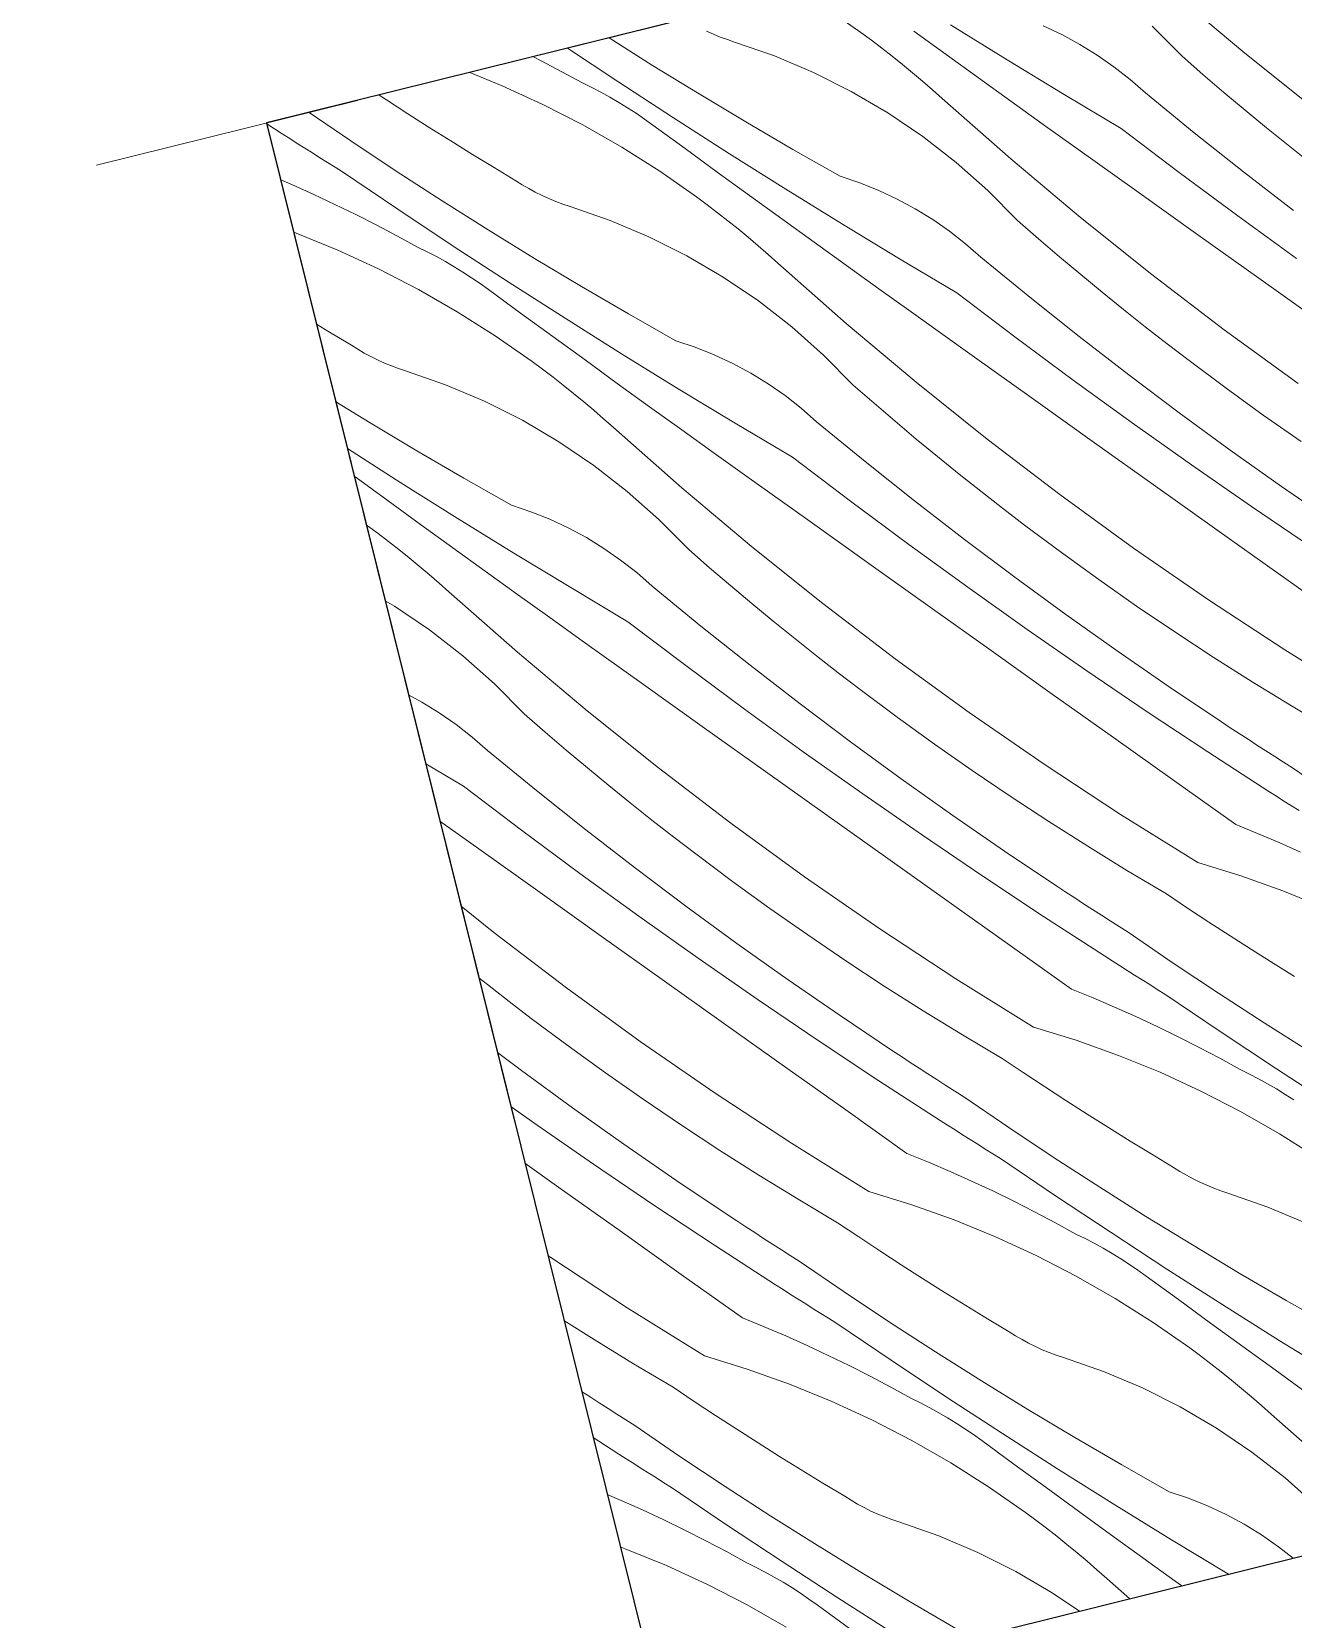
# Model space of a CAD drawing. Header units: millimetres. Extents: x -6376 to 18241, y -2739 to 17970.
# Drawn here: x 11329 to 11990, y 2060 to 2893 of the extents above; entities that cross this region are included whole.
import ezdxf

# ---------------------------------------------------------------- set-up
doc = ezdxf.new("R2010")
doc.units = ezdxf.units.MM
doc.header["$MEASUREMENT"] = 0
doc.linetypes.add('Невидимі', pattern=[195.611112, 141.111112, -54.5])
for name, color, linetype in [('101 Стіни', 7, 'Continuous'), ('102 Колони', 7, 'Continuous'), ('103 Балки', 7, 'Continuous')]:
    doc.layers.add(name, color=color, linetype=linetype)
for name, color, linetype, lineweight, true_color in [('101 Стіни_Ном._пера__1', 18, 'Continuous', 25, 0x040404), ('102 Колони_Ном._пера__1', 18, 'Continuous', 25, 0x040404), ('103 Балки_Ном._пера__38', 253, 'Continuous', 13, 0xa4a4a4), ('Двери ARCHICAD_Ном._пера__102', 252, 'Continuous', 5, 0x898989)]:
    doc.layers.add(name, color=color, linetype=linetype, lineweight=lineweight, true_color=true_color)
doc.layers.add('102 Колони_Ном._пера__3', color=255, linetype='Continuous', lineweight=13)

# ---------------------------------------------------------------- blocks, each defined once
blk = doc.blocks.new('Simple Door Opening_2')
at = {"layer": 'Двери ARCHICAD_Ном._пера__102', "color": 252, "linetype": 'Continuous', "lineweight": 5, "true_color": 0x898989}
blk.add_line((1675, 0), (1675, -540), dxfattribs=at)
blk = doc.blocks.new('Стіна_1', base_point=(-6376.21, -1583.91))
at = {"layer": '101 Стіни_Ном._пера__1', "color": 18, "linetype": 'Continuous', "lineweight": 25, "true_color": 0x040404}
blk.add_line((11451.95, 2844.78), (11582.14, 2320.7), dxfattribs=at)
at = {"layer": 'Двери ARCHICAD_Ном._пера__102', "color": 252, "linetype": 'Continuous', "lineweight": 5, "true_color": 0x898989, "zscale": 1000, "rotation": 13.95045549855258}
blk.add_blockref('Simple Door Opening_2', (9826.36, 2440.96), dxfattribs=at)
blk = doc.blocks.new('*X38')
at = {"layer": '102 Колони_Ном._пера__3', "color": 255, "linetype": 'Continuous', "lineweight": 13}
for p, q in [((11744.26, 2905.67), (11763.56, 2892.22)), ((11964.88, 2881.38), (11928.27, 2912.14)), ((11654.33, 2874.99), (11631.53, 2889.39)), ((11686.19, 2891.35), (11682.59, 2892.98)), ((11689.84, 2889.84), (11686.19, 2891.35)), ((11693.54, 2888.47), (11689.84, 2889.84)), ((11697.29, 2887.22), (11693.54, 2888.47)), ((11769.08, 2888.13), (11763.56, 2892.22)), ((11774.55, 2883.97), (11769.08, 2888.13)), ((11808.23, 2880.69), (11791.32, 2892.96)), ((11840.17, 2877.89), (11810.46, 2896.23)), ((11868.79, 2891.1), (11859.08, 2895.64)), ((11878.23, 2886.01), (11868.79, 2891.1)), ((11931.9, 2879.8), (11916.3, 2895.56)), ((11636.04, 2866.49), (11609.7, 2883.96)), ((11718.23, 2879.93), (11697.29, 2887.22)), ((11738.66, 2871.29), (11718.23, 2879.93)), ((11779.97, 2879.74), (11774.55, 2883.97)), ((11785.32, 2875.44), (11779.97, 2879.74)), ((11825.17, 2868.46), (11808.23, 2880.69)), ((11887.37, 2880.4), (11878.23, 2886.01)), ((11896.18, 2874.27), (11887.37, 2880.4)), ((11942.84, 2870.27), (11931.9, 2879.8)), ((12002.2, 2851.48), (11964.88, 2881.38)), ((11591.82, 2879.52), (11595.99, 2877.41)), ((11595.99, 2877.41), (11606.83, 2871.68)), ((11606.83, 2871.68), (11617.59, 2865.77)), ((11678.67, 2860.01), (11654.33, 2874.99)), ((11790.63, 2871.07), (11785.32, 2875.44)), ((11870.03, 2859.8), (11840.17, 2877.89)), ((11904.62, 2867.66), (11896.18, 2874.27)), ((11558.54, 2871.25), (11575.5, 2864.34)), ((11575.5, 2864.34), (11596.87, 2854.5)), ((11622.42, 2863.39), (11617.59, 2865.77)), ((11627.19, 2860.91), (11622.42, 2863.39)), ((11665.29, 2847.42), (11636.04, 2866.49)), ((11758.48, 2861.33), (11738.66, 2871.29)), ((11795.87, 2866.63), (11790.63, 2871.07)), ((11801.06, 2862.13), (11795.87, 2866.63)), ((11842.13, 2856.25), (11825.17, 2868.46)), ((11912.67, 2860.57), (11904.62, 2867.66)), ((11953.87, 2860.85), (11942.84, 2870.27)), ((11514.88, 2856.9), (11511.02, 2859.45)), ((11526.05, 2849.64), (11514.88, 2856.9)), ((11631.9, 2858.31), (11627.19, 2860.91)), ((11636.55, 2855.6), (11631.9, 2858.31)), ((11641.13, 2852.78), (11636.55, 2855.6)), ((11703.19, 2845.32), (11678.67, 2860.01)), ((11777.61, 2850.11), (11758.48, 2861.33)), ((11806.19, 2857.56), (11801.06, 2862.13)), ((11842.06, 2825.93), (11806.19, 2857.56)), ((11859.1, 2844.07), (11842.13, 2856.25)), ((11900.03, 2841.96), (11870.03, 2859.8)), ((11938.25, 2839.66), (11912.67, 2860.57)), ((11964.99, 2851.52), (11953.87, 2860.85)), ((11496.18, 2835.42), (11474.33, 2850.33)), ((11537.26, 2842.45), (11526.05, 2849.64)), ((11596.87, 2854.5), (11617.77, 2843.73)), ((11645.65, 2849.86), (11641.13, 2852.78)), ((11650.1, 2846.83), (11645.65, 2849.86)), ((11654.47, 2843.7), (11650.1, 2846.83)), ((11694.69, 2828.6), (11665.29, 2847.42)), ((11795.98, 2837.68), (11777.61, 2850.11)), ((11976.18, 2842.29), (11964.99, 2851.52)), ((11460.18, 2839.14), (11452.04, 2844.41)), ((11464.13, 2836.62), (11460.18, 2839.14)), ((11548.53, 2835.35), (11537.26, 2842.45)), ((11617.77, 2843.73), (11638.18, 2832.04)), ((11671.33, 2831.36), (11654.47, 2843.7)), ((11727.88, 2830.93), (11703.19, 2845.32)), ((11876.1, 2831.91), (11859.1, 2844.07)), ((11930.44, 2818.9), (11900.03, 2841.96)), ((11964.12, 2819.09), (11938.25, 2839.66)), ((11987.46, 2833.17), (11976.18, 2842.29)), ((11468.07, 2834.1), (11464.13, 2836.62)), ((11472.02, 2831.59), (11468.07, 2834.1)), ((11475.97, 2829.09), (11472.02, 2831.59)), ((11519.98, 2819.59), (11496.18, 2835.42)), ((11559.85, 2828.32), (11548.53, 2835.35)), ((11638.18, 2832.04), (11658.05, 2819.46)), ((11688.21, 2819.04), (11671.33, 2831.36)), ((11752.74, 2816.83), (11727.88, 2830.93)), ((11813.49, 2824.07), (11795.98, 2837.68)), ((11908.13, 2809.06), (11876.1, 2831.91)), ((11998.83, 2824.14), (11987.46, 2833.17)), ((11479.93, 2826.59), (11475.97, 2829.09)), ((11483.89, 2824.1), (11479.93, 2826.59)), ((11487.85, 2821.61), (11483.89, 2824.1)), ((11491.81, 2819.12), (11487.85, 2821.61)), ((11571.21, 2821.38), (11559.85, 2828.32)), ((11724.25, 2810.02), (11694.69, 2828.6)), ((11830.09, 2809.35), (11813.49, 2824.07)), ((11878.67, 2795.17), (11842.06, 2825.93)), ((11459.36, 2814.95), (11465.49, 2812.33)), ((11520.74, 2799.58), (11491.81, 2819.12)), ((11543.96, 2804.04), (11519.98, 2819.59)), ((11582.63, 2814.52), (11571.21, 2821.38)), ((11585.96, 2812.4), (11582.63, 2814.52)), ((11658.05, 2819.46), (11677.35, 2806.01)), ((11705.11, 2806.75), (11688.21, 2819.04)), ((11762.91, 2813.42), (11752.74, 2816.83)), ((11772.87, 2809.43), (11762.91, 2813.42)), ((11961.09, 2796.18), (11930.44, 2818.9)), ((11990.26, 2798.87), (11964.12, 2819.09)), ((11465.49, 2812.33), (11476.69, 2807.32)), ((11476.69, 2807.32), (11487.8, 2802.13)), ((11589.37, 2810.4), (11585.96, 2812.4)), ((11592.84, 2808.52), (11589.37, 2810.4)), ((11596.38, 2806.76), (11592.84, 2808.52)), ((11599.98, 2805.13), (11596.38, 2806.76)), ((11603.63, 2803.63), (11599.98, 2805.13)), ((11682.87, 2801.92), (11677.35, 2806.01)), ((11722.02, 2794.48), (11705.11, 2806.75)), ((11753.96, 2791.68), (11724.25, 2810.02)), ((11782.58, 2804.89), (11772.87, 2809.43)), ((11792.02, 2799.8), (11782.58, 2804.89)), ((11845.69, 2793.59), (11830.09, 2809.35)), ((11940.16, 2786.21), (11908.13, 2809.06)), ((11487.8, 2802.13), (11498.83, 2796.75)), ((11498.83, 2796.75), (11509.78, 2791.2)), ((11549.83, 2780.28), (11520.74, 2799.58)), ((11568.12, 2788.78), (11543.96, 2804.04)), ((11607.33, 2802.26), (11603.63, 2803.63)), ((11611.08, 2801.01), (11607.33, 2802.26)), ((11632.02, 2793.72), (11611.08, 2801.01)), ((11688.34, 2797.76), (11682.87, 2801.92)), ((11693.75, 2793.53), (11688.34, 2797.76)), ((11801.16, 2794.19), (11792.02, 2799.8)), ((11509.78, 2791.2), (11520.62, 2785.47)), ((11592.46, 2773.8), (11568.12, 2788.78)), ((11652.45, 2785.07), (11632.02, 2793.72)), ((11699.11, 2789.23), (11693.75, 2793.53)), ((11704.42, 2784.86), (11699.11, 2789.23)), ((11738.96, 2782.25), (11722.02, 2794.48)), ((11783.82, 2773.59), (11753.96, 2791.68)), ((11809.97, 2788.06), (11801.16, 2794.19)), ((11856.63, 2784.06), (11845.69, 2793.59)), ((11915.98, 2765.27), (11878.67, 2795.17)), ((11991.98, 2773.77), (11961.09, 2796.18)), ((11466.19, 2787.48), (11467.51, 2787.01)), ((11467.51, 2787.01), (11489.29, 2778.13)), ((11520.62, 2785.47), (11531.38, 2779.56)), ((11579.08, 2761.21), (11549.83, 2780.28)), ((11672.27, 2775.12), (11652.45, 2785.07)), ((11709.66, 2780.42), (11704.42, 2784.86)), ((11714.85, 2775.92), (11709.66, 2780.42)), ((11755.92, 2770.04), (11738.96, 2782.25)), ((11818.41, 2781.45), (11809.97, 2788.06)), ((11826.46, 2774.36), (11818.41, 2781.45)), ((11867.66, 2774.64), (11856.63, 2784.06)), ((11972.2, 2763.38), (11940.16, 2786.21)), ((11489.29, 2778.13), (11510.66, 2768.29)), ((11536.21, 2777.18), (11531.38, 2779.56)), ((11540.98, 2774.7), (11536.21, 2777.18)), ((11545.69, 2772.1), (11540.98, 2774.7)), ((11550.34, 2769.39), (11545.69, 2772.1)), ((11616.98, 2759.11), (11592.46, 2773.8)), ((11691.4, 2763.9), (11672.27, 2775.12)), ((11719.98, 2771.35), (11714.85, 2775.92)), ((11813.82, 2755.75), (11783.82, 2773.59)), ((11852.04, 2753.44), (11826.46, 2774.36)), ((11878.77, 2765.31), (11867.66, 2774.64)), ((11510.66, 2768.29), (11531.56, 2757.52)), ((11554.92, 2766.57), (11550.34, 2769.39)), ((11559.44, 2763.65), (11554.92, 2766.57)), ((11563.89, 2760.62), (11559.44, 2763.65)), ((11709.77, 2751.47), (11691.4, 2763.9)), ((11755.85, 2739.72), (11719.98, 2771.35)), ((11772.89, 2757.86), (11755.92, 2770.04)), ((11889.97, 2756.08), (11878.77, 2765.31)), ((11954, 2736.26), (11915.98, 2765.27)), ((12004.25, 2740.56), (11972.2, 2763.38)), ((11531.56, 2757.52), (11551.97, 2745.83)), ((11568.26, 2757.49), (11563.89, 2760.62)), ((11585.12, 2745.15), (11568.26, 2757.49)), ((11608.48, 2742.39), (11579.08, 2761.21)), ((11641.67, 2744.72), (11616.98, 2759.11)), ((11789.89, 2745.7), (11772.89, 2757.86)), ((11844.23, 2732.69), (11813.82, 2755.75)), ((11901.25, 2746.96), (11889.97, 2756.08)), ((11727.28, 2737.86), (11709.77, 2751.47)), ((11877.91, 2732.88), (11852.04, 2753.44)), ((11912.61, 2737.93), (11901.25, 2746.96)), ((11485, 2735.17), (11478.14, 2739.36)), ((11551.97, 2745.83), (11571.84, 2733.25)), ((11602, 2732.83), (11585.12, 2745.15)), ((11638.04, 2723.81), (11608.48, 2742.39)), ((11666.53, 2730.62), (11641.67, 2744.72)), ((11792.46, 2708.96), (11755.85, 2739.72)), ((11821.91, 2722.85), (11789.89, 2745.7)), ((11496.42, 2728.31), (11485, 2735.17)), ((11571.84, 2733.25), (11591.14, 2719.8)), ((11618.9, 2720.54), (11602, 2732.83)), ((11676.7, 2727.21), (11666.53, 2730.62)), ((11743.88, 2723.14), (11727.28, 2737.86)), ((11874.88, 2709.97), (11844.23, 2732.69)), ((11904.05, 2712.66), (11877.91, 2732.88)), ((11924.06, 2729.01), (11912.61, 2737.93)), ((11992.69, 2708.15), (11954, 2736.26)), ((11499.75, 2726.19), (11496.42, 2728.31)), ((11503.16, 2724.19), (11499.75, 2726.19)), ((11506.63, 2722.31), (11503.16, 2724.19)), ((11510.17, 2720.55), (11506.63, 2722.31)), ((11667.75, 2705.47), (11638.04, 2723.81)), ((11686.66, 2723.22), (11676.7, 2727.21)), ((11696.37, 2718.68), (11686.66, 2723.22)), ((11759.48, 2707.38), (11743.88, 2723.14)), ((11853.95, 2700), (11821.91, 2722.85)), ((11935.58, 2720.2), (11924.06, 2729.01)), ((11513.77, 2718.92), (11510.17, 2720.55)), ((11517.42, 2717.42), (11513.77, 2718.92)), ((11521.12, 2716.05), (11517.42, 2717.42)), ((11524.87, 2714.8), (11521.12, 2716.05)), ((11545.81, 2707.51), (11524.87, 2714.8)), ((11596.66, 2715.71), (11591.14, 2719.8)), ((11602.13, 2711.55), (11596.66, 2715.71)), ((11635.81, 2708.27), (11618.9, 2720.54)), ((11705.81, 2713.59), (11696.37, 2718.68)), ((11714.95, 2707.98), (11705.81, 2713.59)), ((11954.94, 2705.76), (11935.58, 2720.2)), ((11566.24, 2698.86), (11545.81, 2707.51)), ((11607.54, 2707.32), (11602.13, 2711.55)), ((11612.9, 2703.02), (11607.54, 2707.32)), ((11652.75, 2696.04), (11635.81, 2708.27)), ((11697.6, 2687.38), (11667.75, 2705.47)), ((11723.76, 2701.85), (11714.95, 2707.98)), ((11770.42, 2697.85), (11759.48, 2707.38)), ((11829.77, 2679.06), (11792.46, 2708.96)), ((11905.76, 2687.56), (11874.88, 2709.97)), ((11930.46, 2692.8), (11904.05, 2712.66)), ((11974.5, 2691.61), (11954.94, 2705.76)), ((11506.25, 2687.59), (11488.25, 2698.67)), ((11586.06, 2688.91), (11566.24, 2698.86)), ((11618.21, 2698.65), (11612.9, 2703.02)), ((11623.45, 2694.21), (11618.21, 2698.65)), ((11732.2, 2695.24), (11723.76, 2701.85)), ((11781.45, 2688.43), (11770.42, 2697.85)), ((11885.99, 2677.17), (11853.95, 2700)), ((11605.19, 2677.69), (11586.06, 2688.91)), ((11628.64, 2689.71), (11623.45, 2694.21)), ((11633.77, 2685.14), (11628.64, 2689.71)), ((11669.71, 2683.83), (11652.75, 2696.04)), ((11740.25, 2688.15), (11732.2, 2695.24)), ((11792.56, 2679.1), (11781.45, 2688.43)), ((11957.15, 2673.31), (11930.46, 2692.8)), ((11994.28, 2677.75), (11974.5, 2691.61)), ((11530.77, 2672.9), (11506.25, 2687.59)), ((11669.64, 2653.51), (11633.77, 2685.14)), ((11686.68, 2671.65), (11669.71, 2683.83)), ((11727.61, 2669.54), (11697.6, 2687.38)), ((11765.83, 2667.23), (11740.25, 2688.15)), ((11936.89, 2665.49), (11905.76, 2687.56)), ((11522.27, 2656.18), (11494.37, 2674.04)), ((11555.46, 2658.51), (11530.77, 2672.9)), ((11623.56, 2665.25), (11605.19, 2677.69)), ((11803.76, 2669.87), (11792.56, 2679.1)), ((11867.79, 2650.05), (11829.77, 2679.06)), ((11918.04, 2654.35), (11885.99, 2677.17)), ((11984.09, 2654.18), (11957.15, 2673.31)), ((11641.07, 2651.65), (11623.56, 2665.25)), ((11703.68, 2659.49), (11686.68, 2671.65)), ((11758.02, 2646.48), (11727.61, 2669.54)), ((11791.7, 2646.66), (11765.83, 2667.23)), ((11815.04, 2660.75), (11803.76, 2669.87)), ((11968.24, 2643.74), (11936.89, 2665.49)), ((11498.91, 2658.94), (11497.94, 2659.64)), ((11515.79, 2646.62), (11498.91, 2658.94)), ((11551.83, 2637.6), (11522.27, 2656.18)), ((11580.32, 2644.41), (11555.46, 2658.51)), ((11735.7, 2636.64), (11703.68, 2659.49)), ((11826.4, 2651.72), (11815.04, 2660.75)), ((11657.67, 2636.93), (11641.07, 2651.65)), ((11706.24, 2622.74), (11669.64, 2653.51)), ((11837.85, 2642.8), (11826.4, 2651.72)), ((11906.47, 2621.94), (11867.79, 2650.05)), ((11950.1, 2631.54), (11918.04, 2654.35)), ((12011.3, 2635.41), (11984.09, 2654.18)), ((11532.69, 2634.33), (11515.79, 2646.62)), ((11590.49, 2641), (11580.32, 2644.41)), ((11600.45, 2637.01), (11590.49, 2641)), ((11788.67, 2623.75), (11758.02, 2646.48)), ((11817.84, 2626.45), (11791.7, 2646.66)), ((11849.37, 2633.99), (11837.85, 2642.8)), ((11999.82, 2622.33), (11968.24, 2643.74)), ((11504.31, 2634.02), (11504.93, 2633.59)), ((11510.45, 2629.5), (11504.93, 2633.59)), ((11549.6, 2622.06), (11532.69, 2634.33)), ((11581.54, 2619.26), (11551.83, 2637.6)), ((11610.16, 2632.47), (11600.45, 2637.01)), ((11619.6, 2627.38), (11610.16, 2632.47)), ((11673.27, 2621.17), (11657.67, 2636.93)), ((11767.74, 2613.79), (11735.7, 2636.64)), ((11868.72, 2619.54), (11849.37, 2633.99)), ((11982.17, 2608.74), (11950.1, 2631.54)), ((11515.92, 2625.34), (11510.45, 2629.5)), ((11521.33, 2621.11), (11515.92, 2625.34)), ((11566.54, 2609.83), (11549.6, 2622.06)), ((11628.74, 2621.77), (11619.6, 2627.38)), ((11637.55, 2615.64), (11628.74, 2621.77)), ((11743.56, 2592.85), (11706.24, 2622.74)), ((11819.55, 2601.35), (11788.67, 2623.75)), ((11844.25, 2606.59), (11817.84, 2626.45)), ((11945.81, 2594.76), (11906.47, 2621.94)), ((11526.69, 2616.81), (11521.33, 2621.11)), ((11532, 2612.44), (11526.69, 2616.81)), ((11611.39, 2601.17), (11581.54, 2619.26)), ((11645.99, 2609.03), (11637.55, 2615.64)), ((11684.21, 2611.64), (11673.27, 2621.17)), ((11799.78, 2590.96), (11767.74, 2613.79)), ((11888.29, 2605.4), (11868.72, 2619.54)), ((11537.24, 2608), (11532, 2612.44)), ((11542.43, 2603.5), (11537.24, 2608)), ((11583.5, 2597.62), (11566.54, 2609.83)), ((11654.04, 2601.94), (11645.99, 2609.03)), ((11695.24, 2602.22), (11684.21, 2611.64)), ((11870.94, 2587.1), (11844.25, 2606.59)), ((11908.07, 2591.54), (11888.29, 2605.4)), ((12014.24, 2585.95), (11982.17, 2608.74)), ((11547.56, 2598.93), (11542.43, 2603.5)), ((11583.43, 2567.3), (11547.56, 2598.93)), ((11600.47, 2585.44), (11583.5, 2597.62)), ((11641.4, 2583.32), (11611.39, 2601.17)), ((11679.62, 2581.02), (11654.04, 2601.94)), ((11706.35, 2592.89), (11695.24, 2602.22)), ((11850.68, 2579.27), (11819.55, 2601.35)), ((11518.98, 2591.48), (11514.17, 2594.3)), ((11537.34, 2579.04), (11518.98, 2591.48)), ((11717.55, 2583.66), (11706.35, 2592.89)), ((11781.58, 2563.84), (11743.56, 2592.85)), ((11831.83, 2568.14), (11799.78, 2590.96)), ((11928.06, 2577.99), (11908.07, 2591.54)), ((11985.78, 2568.51), (11945.81, 2594.76)), ((11617.47, 2573.28), (11600.47, 2585.44)), ((11671.81, 2560.27), (11641.4, 2583.32)), ((11705.49, 2560.45), (11679.62, 2581.02)), ((11728.83, 2574.54), (11717.55, 2583.66)), ((11897.88, 2567.97), (11870.94, 2587.1)), ((11554.86, 2565.44), (11537.34, 2579.04)), ((11649.49, 2550.43), (11617.47, 2573.28)), ((11740.19, 2565.51), (11728.83, 2574.54)), ((11882.03, 2557.53), (11850.68, 2579.27)), ((11948.24, 2564.73), (11928.06, 2577.99)), ((11571.45, 2550.72), (11554.86, 2565.44)), ((11620.03, 2536.53), (11583.43, 2567.3)), ((11751.64, 2556.59), (11740.19, 2565.51)), ((11820.26, 2535.73), (11781.58, 2563.84)), ((11863.89, 2545.33), (11831.83, 2568.14)), ((11925.09, 2549.2), (11897.88, 2567.97)), ((11968.63, 2551.79), (11948.24, 2564.73)), ((12026.36, 2543.21), (11985.78, 2568.51)), ((11702.46, 2537.54), (11671.81, 2560.27)), ((11731.63, 2540.24), (11705.49, 2560.45)), ((11763.16, 2547.78), (11751.64, 2556.59)), ((11913.61, 2536.12), (11882.03, 2557.53)), ((11587.06, 2534.96), (11571.45, 2550.72)), ((11681.53, 2527.58), (11649.49, 2550.43)), ((11782.51, 2533.33), (11763.16, 2547.78)), ((11952.54, 2530.81), (11925.09, 2549.2)), ((11989.2, 2539.15), (11968.63, 2551.79)), ((11533.39, 2541.17), (11526.44, 2544.92)), ((11542.53, 2535.56), (11533.39, 2541.17)), ((11758.04, 2520.38), (11731.63, 2540.24)), ((11895.96, 2522.53), (11863.89, 2545.33)), ((12009.97, 2526.82), (11989.2, 2539.15)), ((11551.34, 2529.43), (11542.53, 2535.56)), ((11598, 2525.43), (11587.06, 2534.96)), ((11657.35, 2506.64), (11620.03, 2536.53)), ((11733.34, 2515.14), (11702.46, 2537.54)), ((11802.08, 2519.18), (11782.51, 2533.33)), ((11859.6, 2508.55), (11820.26, 2535.73)), ((11945.42, 2515.04), (11913.61, 2536.12)), ((11957.18, 2527.76), (11952.54, 2530.81)), ((11559.78, 2522.82), (11551.34, 2529.43)), ((11567.83, 2515.73), (11559.78, 2522.82)), ((11609.03, 2516.01), (11598, 2525.43)), ((11713.57, 2504.75), (11681.53, 2527.58)), ((11928.03, 2499.74), (11895.96, 2522.53)), ((11961.83, 2524.72), (11957.18, 2527.76)), ((11966.48, 2521.69), (11961.83, 2524.72)), ((11593.41, 2494.81), (11567.83, 2515.73)), ((11620.14, 2506.68), (11609.03, 2516.01)), ((11764.47, 2493.06), (11733.34, 2515.14)), ((11784.73, 2500.89), (11758.04, 2520.38)), ((11821.86, 2505.33), (11802.08, 2519.18)), ((11977.45, 2494.3), (11945.42, 2515.04)), ((11971.14, 2518.67), (11966.48, 2521.69)), ((11975.8, 2515.66), (11971.14, 2518.67)), ((11980.47, 2512.66), (11975.8, 2515.66)), ((11555.19, 2497.11), (11535.39, 2508.89)), ((11631.34, 2497.45), (11620.14, 2506.68)), ((11695.37, 2477.63), (11657.35, 2506.64)), ((11841.85, 2491.78), (11821.86, 2505.33)), ((11899.57, 2482.3), (11859.6, 2508.55)), ((11985.15, 2509.67), (11980.47, 2512.66)), ((11989.84, 2506.69), (11985.15, 2509.67)), ((12013.44, 2490.58), (11989.84, 2506.69)), ((11585.6, 2474.06), (11555.19, 2497.11)), ((11642.62, 2488.33), (11631.34, 2497.45)), ((11745.62, 2481.93), (11713.57, 2504.75)), ((11811.67, 2481.76), (11784.73, 2500.89)), ((11960.11, 2476.96), (11928.03, 2499.74)), ((11619.28, 2474.24), (11593.41, 2494.81)), ((11795.82, 2471.32), (11764.47, 2493.06)), ((11862.03, 2478.52), (11841.85, 2491.78)), ((11981.39, 2491.78), (11977.45, 2494.3)), ((11985.33, 2489.26), (11981.39, 2491.78)), ((11989.28, 2486.75), (11985.33, 2489.26)), ((11653.98, 2479.3), (11642.62, 2488.33)), ((11777.68, 2459.11), (11745.62, 2481.93)), ((11838.88, 2462.99), (11811.67, 2481.76)), ((11940.15, 2457), (11899.57, 2482.3)), ((11993.24, 2484.25), (11989.28, 2486.75)), ((11563.28, 2464.21), (11542.87, 2478.78)), ((11616.25, 2451.33), (11585.6, 2474.06)), ((11645.42, 2454.03), (11619.28, 2474.24)), ((11665.43, 2470.38), (11653.98, 2479.3)), ((11734.05, 2449.52), (11695.37, 2477.63)), ((11882.42, 2465.58), (11862.03, 2478.52)), ((11960.11, 2476.96), (11971.47, 2472.32)), ((11971.47, 2472.32), (11982.75, 2467.49)), ((11595.32, 2441.37), (11563.28, 2464.21)), ((11676.95, 2461.57), (11665.43, 2470.38)), ((11827.4, 2449.91), (11795.82, 2471.32)), ((11902.99, 2452.94), (11882.42, 2465.58)), ((11982.75, 2467.49), (11993.95, 2462.48)), ((11696.3, 2447.12), (11676.95, 2461.57)), ((11809.74, 2436.32), (11777.68, 2459.11)), ((11866.33, 2444.6), (11838.88, 2462.99)), ((11940.15, 2457), (11962.63, 2450.08)), ((11647.13, 2428.93), (11616.25, 2451.33)), ((11671.83, 2434.17), (11645.42, 2454.03)), ((11715.87, 2432.97), (11696.3, 2447.12)), ((11773.39, 2422.34), (11734.05, 2449.52)), ((11859.21, 2428.83), (11827.4, 2449.91)), ((11923.76, 2440.61), (11902.99, 2452.94)), ((11962.63, 2450.08), (11984.78, 2442.17)), ((11627.36, 2418.54), (11595.32, 2441.37)), ((11870.97, 2441.55), (11866.33, 2444.6)), ((11875.61, 2438.51), (11870.97, 2441.55)), ((11934.82, 2433.19), (11923.76, 2440.61)), ((11984.78, 2442.17), (12006.55, 2433.29)), ((11571.14, 2420.43), (11553.94, 2434.21)), ((11698.52, 2414.68), (11671.83, 2434.17)), ((11735.65, 2419.12), (11715.87, 2432.97)), ((11841.82, 2413.53), (11809.74, 2436.32)), ((11880.27, 2435.48), (11875.61, 2438.51)), ((11884.93, 2432.46), (11880.27, 2435.48)), ((11889.59, 2429.44), (11884.93, 2432.46)), ((11945.93, 2425.85), (11934.82, 2433.19)), ((11678.26, 2406.85), (11647.13, 2428.93)), ((11813.36, 2396.09), (11773.39, 2422.34)), ((11891.24, 2408.09), (11859.21, 2428.83)), ((11894.26, 2426.44), (11889.59, 2429.44)), ((11898.94, 2423.46), (11894.26, 2426.44)), ((11903.63, 2420.48), (11898.94, 2423.46)), ((11957.1, 2418.58), (11945.93, 2425.85)), ((11609.16, 2391.42), (11571.14, 2420.43)), ((11659.41, 2395.71), (11627.36, 2418.54)), ((11725.46, 2395.54), (11698.52, 2414.68)), ((11755.64, 2405.57), (11735.65, 2419.12)), ((11927.23, 2404.37), (11903.63, 2420.48)), ((11968.32, 2411.4), (11957.1, 2418.58)), ((11709.61, 2385.11), (11678.26, 2406.85)), ((11775.82, 2392.31), (11755.64, 2405.57)), ((11873.9, 2390.75), (11841.82, 2413.53)), ((11895.18, 2405.57), (11891.24, 2408.09)), ((11899.12, 2403.05), (11895.18, 2405.57)), ((11979.58, 2404.3), (11968.32, 2411.4)), ((11903.07, 2400.54), (11899.12, 2403.05)), ((11907.03, 2398.04), (11903.07, 2400.54)), ((11910.98, 2395.54), (11907.03, 2398.04)), ((11951.03, 2388.53), (11927.23, 2404.37)), ((11990.9, 2397.27), (11979.58, 2404.3)), ((11567.77, 2393.09), (11563.27, 2396.67)), ((11579.22, 2384.17), (11567.77, 2393.09)), ((11647.84, 2363.31), (11609.16, 2391.42)), ((11691.47, 2372.9), (11659.41, 2395.71)), ((11752.67, 2376.78), (11725.46, 2395.54)), ((11796.21, 2379.37), (11775.82, 2392.31)), ((11853.94, 2370.79), (11813.36, 2396.09)), ((11873.9, 2390.75), (11885.26, 2386.11)), ((11914.94, 2393.04), (11910.98, 2395.54)), ((11918.9, 2390.56), (11914.94, 2393.04)), ((11922.87, 2388.07), (11918.9, 2390.56)), ((11590.74, 2375.35), (11579.22, 2384.17)), ((11741.19, 2363.69), (11709.61, 2385.11)), ((11885.26, 2386.11), (11896.54, 2381.28)), ((11896.54, 2381.28), (11907.74, 2376.27)), ((11951.79, 2368.53), (11922.87, 2388.07)), ((11975.01, 2372.99), (11951.03, 2388.53)), ((11610.09, 2360.91), (11590.74, 2375.35)), ((11723.53, 2350.1), (11691.47, 2372.9)), ((11780.12, 2358.39), (11752.67, 2376.78)), ((11816.78, 2366.73), (11796.21, 2379.37)), ((11907.74, 2376.27), (11918.86, 2371.07)), ((11999.17, 2357.72), (11975.01, 2372.99)), ((11837.55, 2354.4), (11816.78, 2366.73)), ((11853.94, 2370.79), (11876.42, 2363.87)), ((11876.42, 2363.87), (11898.57, 2355.96)), ((11918.86, 2371.07), (11929.89, 2365.7)), ((11929.89, 2365.7), (11940.83, 2360.15)), ((11980.88, 2349.22), (11951.79, 2368.53)), ((11585.62, 2347.96), (11573.01, 2357.44)), ((11629.66, 2346.76), (11610.09, 2360.91)), ((11687.18, 2336.13), (11647.84, 2363.31)), ((11773, 2342.62), (11741.19, 2363.69)), ((11784.76, 2355.34), (11780.12, 2358.39)), ((11898.57, 2355.96), (11920.34, 2347.08)), ((11940.83, 2360.15), (11951.68, 2354.41)), ((11612.31, 2328.47), (11585.62, 2347.96)), ((11755.61, 2327.32), (11723.53, 2350.1)), ((11789.4, 2352.3), (11784.76, 2355.34)), ((11794.06, 2349.27), (11789.4, 2352.3)), ((11798.71, 2346.24), (11794.06, 2349.27)), ((11848.61, 2346.98), (11837.55, 2354.4)), ((11920.34, 2347.08), (11941.71, 2337.24)), ((11951.68, 2354.41), (11962.43, 2348.51)), ((11967.26, 2346.13), (11962.43, 2348.51)), ((12010.13, 2330.16), (11980.88, 2349.22)), ((11649.44, 2332.91), (11629.66, 2346.76)), ((11805.03, 2321.88), (11773, 2342.62)), ((11803.38, 2343.23), (11798.71, 2346.24)), ((11808.05, 2340.23), (11803.38, 2343.23)), ((11812.73, 2337.25), (11808.05, 2340.23)), ((11859.72, 2339.64), (11848.61, 2346.98)), ((11870.89, 2332.37), (11859.72, 2339.64)), ((11972.03, 2343.64), (11967.26, 2346.13)), ((11976.74, 2341.05), (11972.03, 2343.64)), ((11981.39, 2338.34), (11976.74, 2341.05)), ((11669.43, 2319.36), (11649.44, 2332.91)), ((11727.15, 2309.88), (11687.18, 2336.13)), ((11817.42, 2334.27), (11812.73, 2337.25)), ((11841.02, 2318.16), (11817.42, 2334.27)), ((11882.11, 2325.19), (11870.89, 2332.37)), ((11941.71, 2337.24), (11962.61, 2326.46)), ((11985.97, 2335.52), (11981.39, 2338.34)), ((11990.49, 2332.6), (11985.97, 2335.52)), ((11592.05, 2320.64), (11580.04, 2329.16)), ((11639.25, 2309.33), (11612.31, 2328.47)), ((11787.69, 2304.54), (11755.61, 2327.32)), ((11893.37, 2318.09), (11882.11, 2325.19)), ((11962.61, 2326.46), (11983.02, 2314.78)), ((11623.4, 2298.9), (11592.05, 2320.64)), ((11689.61, 2306.1), (11669.43, 2319.36)), ((11808.97, 2319.36), (11805.03, 2321.88)), ((11812.91, 2316.84), (11808.97, 2319.36)), ((11816.86, 2314.33), (11812.91, 2316.84)), ((11820.81, 2311.83), (11816.86, 2314.33)), ((11864.82, 2302.32), (11841.02, 2318.16)), ((11904.69, 2311.06), (11893.37, 2318.09)), ((11983.02, 2314.78), (12002.9, 2302.19)), ((11666.45, 2290.57), (11639.25, 2309.33)), ((11710, 2293.16), (11689.61, 2306.1)), ((11767.73, 2284.58), (11727.15, 2309.88)), ((11824.77, 2309.33), (11820.81, 2311.83)), ((11828.73, 2306.83), (11824.77, 2309.33)), ((11832.69, 2304.34), (11828.73, 2306.83)), ((11916.06, 2304.12), (11904.69, 2311.06)), ((11605.26, 2286.69), (11587.44, 2299.37)), ((11654.98, 2277.48), (11623.4, 2298.9)), ((11787.69, 2304.54), (11799.05, 2299.9)), ((11799.05, 2299.9), (11810.33, 2295.07)), ((11836.65, 2301.86), (11832.69, 2304.34)), ((11865.58, 2282.32), (11836.65, 2301.86)), ((11888.8, 2286.78), (11864.82, 2302.32)), ((11927.47, 2297.25), (11916.06, 2304.12)), ((11930.81, 2295.14), (11927.47, 2297.25)), ((11693.91, 2272.18), (11666.45, 2290.57)), ((11730.57, 2280.52), (11710, 2293.16)), ((11810.33, 2295.07), (11821.53, 2290.06)), ((11821.53, 2290.06), (11832.65, 2284.86)), ((11934.21, 2293.14), (11930.81, 2295.14)), ((11937.68, 2291.26), (11934.21, 2293.14)), ((11941.22, 2289.5), (11937.68, 2291.26)), ((11944.82, 2287.87), (11941.22, 2289.5)), ((11637.32, 2263.89), (11605.26, 2286.69)), ((11751.34, 2268.19), (11730.57, 2280.52)), ((11767.73, 2284.58), (11790.21, 2277.66)), ((11832.65, 2284.86), (11843.68, 2279.49)), ((11894.67, 2263.01), (11865.58, 2282.32)), ((11912.96, 2271.51), (11888.8, 2286.78)), ((11948.47, 2286.37), (11944.82, 2287.87)), ((11952.17, 2284.99), (11948.47, 2286.37)), ((11955.92, 2283.75), (11952.17, 2284.99)), ((11976.86, 2276.45), (11955.92, 2283.75)), ((11686.79, 2256.41), (11654.98, 2277.48)), ((11698.55, 2269.13), (11693.91, 2272.18)), ((11790.21, 2277.66), (11812.36, 2269.75)), ((11843.68, 2279.49), (11854.62, 2273.93)), ((11854.62, 2273.93), (11865.47, 2268.2)), ((11997.29, 2267.81), (11976.86, 2276.45)), ((11669.4, 2241.11), (11637.32, 2263.89)), ((11703.19, 2266.09), (11698.55, 2269.13)), ((11707.85, 2263.06), (11703.19, 2266.09)), ((11762.4, 2260.77), (11751.34, 2268.19)), ((11812.36, 2269.75), (11834.13, 2260.87)), ((11865.47, 2268.2), (11876.22, 2262.29)), ((11937.3, 2256.54), (11912.96, 2271.51)), ((11718.82, 2235.67), (11686.79, 2256.41)), ((11712.5, 2260.03), (11707.85, 2263.06)), ((11717.17, 2257.02), (11712.5, 2260.03)), ((11721.84, 2254.02), (11717.17, 2257.02)), ((11773.51, 2253.43), (11762.4, 2260.77)), ((11834.13, 2260.87), (11855.5, 2251.03)), ((11881.05, 2259.92), (11876.22, 2262.29)), ((11885.82, 2257.43), (11881.05, 2259.92)), ((11890.53, 2254.84), (11885.82, 2257.43)), ((11923.92, 2243.95), (11894.67, 2263.01)), ((11961.82, 2241.85), (11937.3, 2256.54)), ((11600.97, 2249.92), (11599.46, 2250.96)), ((11640.94, 2223.67), (11600.97, 2249.92)), ((11726.52, 2251.03), (11721.84, 2254.02)), ((11731.21, 2248.06), (11726.52, 2251.03)), ((11754.81, 2231.94), (11731.21, 2248.06)), ((11784.68, 2246.16), (11773.51, 2253.43)), ((11855.5, 2251.03), (11876.4, 2240.25)), ((11895.18, 2252.13), (11890.53, 2254.84)), ((11899.76, 2249.31), (11895.18, 2252.13)), ((11904.28, 2246.39), (11899.76, 2249.31)), ((11701.48, 2218.33), (11669.4, 2241.11)), ((11795.9, 2238.98), (11784.68, 2246.16)), ((11807.16, 2231.87), (11795.9, 2238.98)), ((11876.4, 2240.25), (11896.81, 2228.57)), ((11908.73, 2243.36), (11904.28, 2246.39)), ((11913.1, 2240.23), (11908.73, 2243.36)), ((11929.96, 2227.88), (11913.1, 2240.23)), ((11953.32, 2225.12), (11923.92, 2243.95)), ((11986.51, 2227.46), (11961.82, 2241.85)), ((11722.76, 2233.15), (11718.82, 2235.67)), ((11726.7, 2230.63), (11722.76, 2233.15)), ((11730.65, 2228.12), (11726.7, 2230.63)), ((11778.61, 2216.11), (11754.81, 2231.94)), ((11818.48, 2224.85), (11807.16, 2231.87)), ((11681.52, 2198.37), (11640.94, 2223.67)), ((11734.6, 2225.62), (11730.65, 2228.12)), ((11738.56, 2223.12), (11734.6, 2225.62)), ((11742.52, 2220.62), (11738.56, 2223.12)), ((11829.85, 2217.91), (11818.48, 2224.85)), ((11896.81, 2228.57), (11916.68, 2215.98)), ((11946.84, 2215.57), (11929.96, 2227.88)), ((11982.88, 2206.54), (11953.32, 2225.12)), ((12011.37, 2213.35), (11986.51, 2227.46)), ((11623.79, 2206.95), (11607.89, 2217.04)), ((11701.48, 2218.33), (11712.84, 2213.69)), ((11746.48, 2218.13), (11742.52, 2220.62)), ((11750.44, 2215.65), (11746.48, 2218.13)), ((11779.37, 2196.11), (11750.44, 2215.65)), ((11802.59, 2200.57), (11778.61, 2216.11)), ((11841.26, 2211.04), (11829.85, 2217.91)), ((11916.68, 2215.98), (11935.98, 2202.54)), ((11963.74, 2203.27), (11946.84, 2215.57)), ((11644.36, 2194.31), (11623.79, 2206.95)), ((11712.84, 2213.69), (11724.12, 2208.86)), ((11724.12, 2208.86), (11735.32, 2203.85)), ((11844.59, 2208.93), (11841.26, 2211.04)), ((11848, 2206.93), (11844.59, 2208.93)), ((11851.47, 2205.05), (11848, 2206.93)), ((12012.59, 2188.21), (11982.88, 2206.54)), ((11681.52, 2198.37), (11704, 2191.45)), ((11735.32, 2203.85), (11746.44, 2198.65)), ((11746.44, 2198.65), (11757.47, 2193.28)), ((11826.75, 2185.3), (11802.59, 2200.57)), ((11855.01, 2203.29), (11851.47, 2205.05)), ((11858.61, 2201.66), (11855.01, 2203.29)), ((11862.26, 2200.16), (11858.61, 2201.66)), ((11865.96, 2198.78), (11862.26, 2200.16)), ((11869.71, 2197.54), (11865.96, 2198.78)), ((11890.65, 2190.24), (11869.71, 2197.54)), ((11941.5, 2198.45), (11935.98, 2202.54)), ((11946.97, 2194.29), (11941.5, 2198.45)), ((11980.65, 2191.01), (11963.74, 2203.27)), ((11665.13, 2181.98), (11644.36, 2194.31)), ((11704, 2191.45), (11726.15, 2183.54)), ((11757.47, 2193.28), (11768.41, 2187.72)), ((11808.46, 2176.8), (11779.37, 2196.11)), ((11911.08, 2181.6), (11890.65, 2190.24)), ((11952.39, 2190.06), (11946.97, 2194.29)), ((11957.75, 2185.76), (11952.39, 2190.06)), ((11997.59, 2178.77), (11980.65, 2191.01)), ((11676.19, 2174.56), (11665.13, 2181.98)), ((11726.15, 2183.54), (11747.92, 2174.66)), ((11768.41, 2187.72), (11779.26, 2181.99)), ((11779.26, 2181.99), (11790.01, 2176.08)), ((11851.09, 2170.33), (11826.75, 2185.3)), ((11930.9, 2171.65), (11911.08, 2181.6)), ((11963.05, 2181.39), (11957.75, 2185.76)), ((11968.3, 2176.95), (11963.05, 2181.39)), ((11621.64, 2176.85), (11617.15, 2179.77)), ((11626.29, 2173.82), (11621.64, 2176.85)), ((11630.96, 2170.81), (11626.29, 2173.82)), ((11687.3, 2167.21), (11676.19, 2174.56)), ((11747.92, 2174.66), (11769.29, 2164.82)), ((11794.84, 2173.71), (11790.01, 2176.08)), ((11799.61, 2171.22), (11794.84, 2173.71)), ((11837.71, 2157.74), (11808.46, 2176.8)), ((11973.48, 2172.45), (11968.3, 2176.95)), ((11978.61, 2167.87), (11973.48, 2172.45)), ((11635.63, 2167.81), (11630.96, 2170.81)), ((11640.31, 2164.82), (11635.63, 2167.81)), ((11645, 2161.85), (11640.31, 2164.82)), ((11698.47, 2159.95), (11687.3, 2167.21)), ((11769.29, 2164.82), (11790.19, 2154.04)), ((11804.32, 2168.62), (11799.61, 2171.22)), ((11808.97, 2165.92), (11804.32, 2168.62)), ((11813.55, 2163.1), (11808.97, 2165.92)), ((11875.61, 2155.64), (11851.09, 2170.33)), ((11950.03, 2160.43), (11930.9, 2171.65)), ((12014.48, 2136.25), (11978.61, 2167.87)), ((11668.6, 2145.73), (11645, 2161.85)), ((11709.68, 2152.77), (11698.47, 2159.95)), ((11818.07, 2160.18), (11813.55, 2163.1)), ((11822.52, 2157.15), (11818.07, 2160.18)), ((11826.89, 2154.02), (11822.52, 2157.15)), ((11867.11, 2138.91), (11837.71, 2157.74)), ((11900.3, 2141.25), (11875.61, 2155.64)), ((11968.4, 2147.99), (11950.03, 2160.43)), ((11632.61, 2149.46), (11623.16, 2155.57)), ((11636.55, 2146.94), (11632.61, 2149.46)), ((11720.95, 2145.66), (11709.68, 2152.77)), ((11790.19, 2154.04), (11810.6, 2142.35)), ((11843.75, 2141.67), (11826.89, 2154.02)), ((11985.91, 2134.39), (11968.4, 2147.99)), ((11640.49, 2144.42), (11636.55, 2146.94)), ((11644.44, 2141.91), (11640.49, 2144.42)), ((11648.39, 2139.41), (11644.44, 2141.91)), ((11652.35, 2136.91), (11648.39, 2139.41)), ((11692.4, 2129.9), (11668.6, 2145.73)), ((11732.27, 2138.64), (11720.95, 2145.66)), ((11810.6, 2142.35), (11830.47, 2129.77)), ((11860.63, 2129.36), (11843.75, 2141.67)), ((11925.16, 2127.14), (11900.3, 2141.25)), ((11656.31, 2134.41), (11652.35, 2136.91)), ((11660.27, 2131.92), (11656.31, 2134.41)), ((11664.23, 2129.44), (11660.27, 2131.92)), ((11743.64, 2131.7), (11732.27, 2138.64)), ((11755.05, 2124.83), (11743.64, 2131.7)), ((11896.67, 2120.33), (11867.11, 2138.91)), ((12002.51, 2119.67), (11985.91, 2134.39)), ((11630.56, 2125.79), (11637.91, 2122.65)), ((11637.91, 2122.65), (11649.11, 2117.64)), ((11693.16, 2109.9), (11664.23, 2129.44)), ((11716.38, 2114.36), (11692.4, 2129.9)), ((11758.38, 2122.71), (11755.05, 2124.83)), ((11761.79, 2120.72), (11758.38, 2122.71)), ((11830.47, 2129.77), (11849.77, 2116.32)), ((11877.53, 2117.06), (11860.63, 2129.36)), ((11935.33, 2123.73), (11925.16, 2127.14)), ((11945.29, 2119.75), (11935.33, 2123.73)), ((11649.11, 2117.64), (11660.22, 2112.44)), ((11740.54, 2099.09), (11716.38, 2114.36)), ((11765.26, 2118.84), (11761.79, 2120.72)), ((11768.8, 2117.08), (11765.26, 2118.84)), ((11772.4, 2115.45), (11768.8, 2117.08)), ((11776.05, 2113.95), (11772.4, 2115.45)), ((11855.29, 2112.24), (11849.77, 2116.32)), ((11894.44, 2104.8), (11877.53, 2117.06)), ((11926.38, 2102), (11896.67, 2120.33)), ((11955, 2115.21), (11945.29, 2119.75)), ((11964.45, 2110.12), (11955, 2115.21)), ((11660.22, 2112.44), (11671.26, 2107.07)), ((11671.26, 2107.07), (11682.2, 2101.51)), ((11722.25, 2090.59), (11693.16, 2109.9)), ((11779.75, 2112.57), (11776.05, 2113.95)), ((11783.5, 2111.33), (11779.75, 2112.57)), ((11804.44, 2104.03), (11783.5, 2111.33)), ((11860.76, 2108.08), (11855.29, 2112.24)), ((11866.18, 2103.85), (11860.76, 2108.08)), ((11973.58, 2104.5), (11964.45, 2110.12)), ((11637.4, 2098.23), (11639.93, 2097.33)), ((11682.2, 2101.51), (11693.05, 2095.78)), ((11764.88, 2084.12), (11740.54, 2099.09)), ((11824.87, 2095.39), (11804.44, 2104.03)), ((11871.54, 2099.55), (11866.18, 2103.85)), ((11876.84, 2095.18), (11871.54, 2099.55)), ((11911.38, 2092.56), (11894.44, 2104.8)), ((11956.24, 2083.91), (11926.38, 2102)), ((11982.39, 2098.38), (11973.58, 2104.5)), ((11990.12, 2092.32), (11982.39, 2098.38)), ((11639.93, 2097.33), (11661.71, 2088.44)), ((11693.05, 2095.78), (11703.8, 2089.87)), ((11708.63, 2087.5), (11703.8, 2089.87)), ((11751.5, 2071.53), (11722.25, 2090.59)), ((11844.69, 2085.44), (11824.87, 2095.39)), ((11882.09, 2090.74), (11876.84, 2095.18)), ((11887.27, 2086.23), (11882.09, 2090.74)), ((11928.34, 2080.35), (11911.38, 2092.56)), ((11661.71, 2088.44), (11683.08, 2078.61)), ((11713.4, 2085.01), (11708.63, 2087.5)), ((11718.11, 2082.41), (11713.4, 2085.01)), ((11722.76, 2079.71), (11718.11, 2082.41)), ((11789.4, 2069.43), (11764.88, 2084.12)), ((11863.82, 2074.22), (11844.69, 2085.44)), ((11892.4, 2081.66), (11887.27, 2086.23)), ((11904.45, 2071.04), (11892.4, 2081.66)), ((11683.08, 2078.61), (11703.98, 2067.83)), ((11727.34, 2076.89), (11722.76, 2079.71)), ((11731.86, 2073.97), (11727.34, 2076.89)), ((11736.31, 2070.94), (11731.86, 2073.97)), ((11878.16, 2064.51), (11863.82, 2074.22)), ((11931.83, 2077.85), (11928.34, 2080.35)), ((11703.98, 2067.83), (11724.39, 2056.14)), ((11740.68, 2067.81), (11736.31, 2070.94)), ((11757.54, 2055.46), (11740.68, 2067.81)), ((11780.9, 2052.7), (11751.5, 2071.53)), ((11814.09, 2055.04), (11789.4, 2069.43))]:
    blk.add_line(p, q, dxfattribs=at)
blk = doc.blocks.new('Колона_4', base_point=(11968.08, 2529.92))
at = {"layer": '102 Колони_Ном._пера__1', "color": 18, "linetype": 'Continuous', "lineweight": 25, "true_color": 0x040404, "flags": 128}
blk.add_lwpolyline([(11659.28, 2010.14), (12484.21, 2215.06), (12276.88, 3049.7), (11451.95, 2844.78)], close=True, dxfattribs=at)
at = {"layer": '102 Колони', "color": 18, "lineweight": 25, "true_color": 0x040404}
blk.add_blockref('*X38', (0, 0), dxfattribs=at)
blk = doc.blocks.new('Балка_1', base_point=(18007.37, 4246.52))
at = {"layer": '103 Балки_Ном._пера__38', "color": 253, "linetype": 'Невидимі', "lineweight": 13, "true_color": 0xa4a4a4}
blk.add_line((17954.33, 4460.03), (-6376.21, -1583.91), dxfattribs=at)

msp = doc.modelspace()

# ---------------------------------------------------------------- block references
at = {"layer": '101 Стіни', "color": 18, "lineweight": 25, "true_color": 0x040404}
msp.add_blockref('Стіна_1', (-6376.21, -1583.91), dxfattribs=at)
at = {"layer": '102 Колони', "color": 18, "lineweight": 25, "true_color": 0x040404}
msp.add_blockref('Колона_4', (11968.08, 2529.92), dxfattribs=at)
at = {"layer": '103 Балки', "color": 253, "lineweight": 13, "true_color": 0xa4a4a4}
msp.add_blockref('Балка_1', (18007.37, 4246.52), dxfattribs=at)

doc.saveas('drawing.dxf')
